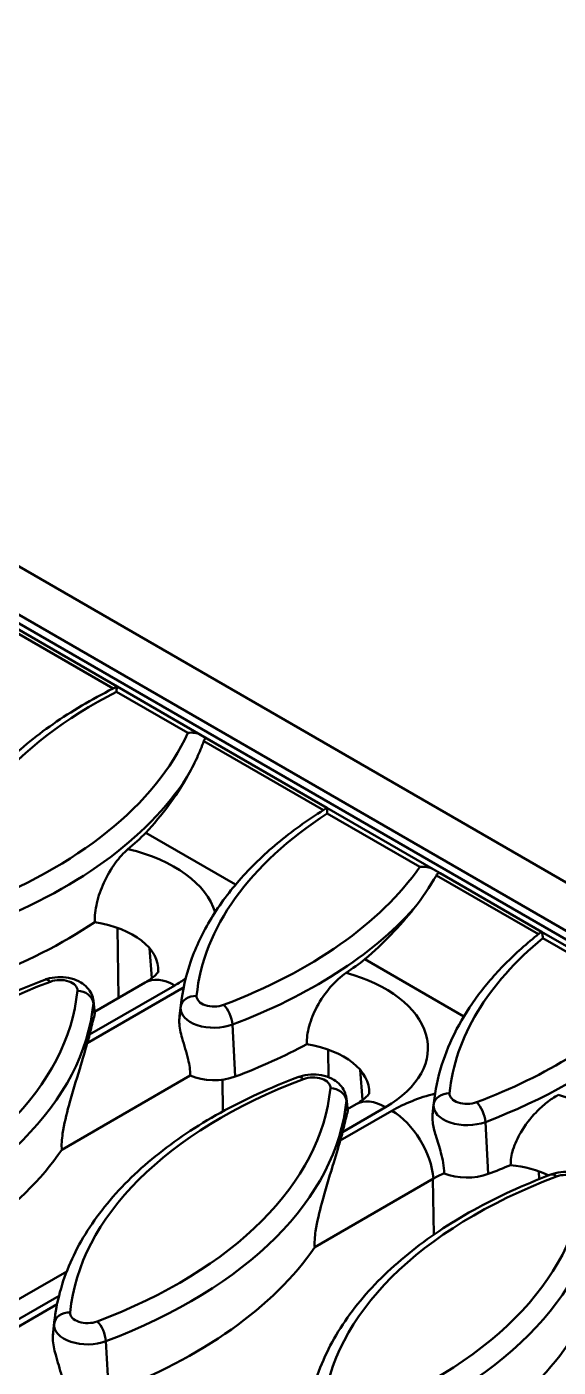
# Model space of a CAD drawing. Header units: millimetres. Extents: x 0 to 2774, y -40 to 1485.
# Drawn here: x 408.5 to 433.2, y 302 to 364.4 of the extents above; entities that cross this region are included whole.
import ezdxf

# ---------------------------------------------------------------- set-up
doc = ezdxf.new("R2010")
doc.units = ezdxf.units.MM
doc.header["$LTSCALE"] = 2.5
doc.layers.add('Sichtbar (ISO)', color=7, linetype='Continuous', lineweight=50)
doc.layers.add('Sichtbar schmal (ISO)', color=7, linetype='Continuous', lineweight=50)

msp = doc.modelspace()

# ---------------------------------------------------------------- linework, layer by layer
at = {"layer": 'Sichtbar (ISO)'}
for p, q in [((541.373, 262.318), (364.597, 364.38)), ((405.632, 337.738), (412.694, 333.661)), ((416.58, 331.417), (412.694, 333.661)), ((416.873, 331.248), (416.58, 331.417)), ((416.873, 331.248), (422.471, 328.016)), ((427.419, 325.159), (422.471, 328.016)), ((422.471, 328.016), (422.471, 328.016)), ((418.217, 324.441), (414.041, 326.852)), ((427.75, 324.968), (427.419, 325.159)), ((427.75, 324.968), (432.467, 322.245)), ((432.47, 322.243), (432.467, 322.245)), ((437.968, 319.069), (432.47, 322.243)), ((428.849, 318.303), (424.241, 320.963)), ((411.645, 318.522), (414.007, 319.886)), ((411.591, 319.026), (411.654, 318.439)), ((415.663, 318.81), (415.61, 318.324)), ((410.119, 312.097), (416.105, 315.553)), ((423.376, 314.49), (423.439, 313.903)), ((423.43, 313.986), (423.828, 314.216)), ((427.448, 314.274), (427.403, 313.856)), ((421.904, 307.561), (427.431, 310.752)), ((405.752, 303.78), (410.351, 306.435)), ((409.77, 304.067), (409.718, 303.581))]:
    msp.add_line(p, q, dxfattribs=at)
for centre, major_axis, ratio, start_param, end_param in [((392.547, 333.758), (-24.905, -1.753), 0.618802, 2.566876, 2.746118), ((392.663, 334.209), (-24.887, 0), 0.57735, 2.541414, 2.604055), ((404.333, 329.392), (-24.887, -1.752), 0.618802, 2.453279, 2.626595), ((392.663, 332.168), (-25.106, 0), 0.57735, 2.150508, 2.428839), ((410.618, 320.46), (4, 0), 0.57735, 6.248142, 7.590944), ((404.448, 329.673), (-24.887, 0), 0.57735, 2.434183, 2.490313), ((386.771, 319.467), (24.887, 0), 0.57735, 6.114898, 6.142932), ((404.448, 327.632), (-25.106, 0), 0.57735, 2.150508, 2.319233), ((420.438, 314.789), (4, 0), 0.57735, 6.248142, 7.576846), ((417.212, 316.378), (-1.806, 0), 0.57735, 0.911322, 2.150508), ((398.556, 314.931), (24.887, 0), 0.57735, 6.114898, 6.142932), ((386.771, 317.426), (25.106, 0), 0.57735, 5.2921, 5.906759), ((430.259, 309.119), (4, 0), 0.57735, 2.191218, 2.356194), ((428.997, 311.841), (-1.806, 0), 0.57735, 0.941694, 2.150508), ((416.233, 323.096), (-25.106, 0), 0.57735, 2.150508, 2.201032), ((430.259, 309.119), (4, 0), 0.57735, 0.882598, 1.377103), ((398.556, 312.89), (25.106, 0), 0.57735, 5.2921, 5.906759), ((410.341, 308.354), (25.106, 0), 0.57735, 5.2921, 5.906759)]:
    msp.add_ellipse(centre, major_axis=major_axis, ratio=ratio, start_param=start_param, end_param=end_param, dxfattribs=at)
for points, knots in [([(412.693, 333.661), (411.684, 333.163), (410.742, 332.617), (409.012, 331.439), (408.225, 330.808), (406.828, 329.471), (406.217, 328.766), (405.193, 327.296), (404.779, 326.531), (404.165, 324.962), (403.965, 324.157), (403.877, 323.346)], [3.0633195, 3.0633195, 3.0633195, 3.0633195, 3.2236731, 3.2236731, 3.3840267, 3.3840267, 3.5443803, 3.5443803, 3.7047339, 3.7047339, 3.8650875, 3.8650875, 3.8650875, 3.8650875]), ([(412.669, 333.422), (412.669, 333.422), (412.669, 333.423), (412.673, 333.5), (412.677, 333.562), (412.686, 333.642), (412.69, 333.663), (412.694, 333.661)], [-0.1532229, -0.1532229, -0.1532229, -0.1532229, -0.1526671, -0.1526671, -0.0728365, -0.0728365, 0, 0, 0, 0]), ([(416.58, 331.417), (416.501, 331.463), (416.41, 331.492), (416.21, 331.522), (416.102, 331.521), (415.993, 331.504), (415.992, 331.504), (415.991, 331.503)], [-0.1321271, -0.1321271, -0.1321271, -0.1321271, -0.0672617, -0.0672617, 0, 0, 0.0006277, 0.0006277, 0.0006277, 0.0006277]), ([(415.948, 329.439), (416.118, 329.734), (416.276, 330.039), (416.535, 330.605), (416.642, 330.864), (416.736, 331.126)], [0.1874058, 0.1874058, 0.1874058, 0.1874058, 0.475702, 0.475702, 0.7125474, 0.7125474, 0.7125474, 0.7125474]), ([(416.736, 331.126), (416.747, 331.157), (416.76, 331.183), (416.792, 331.229), (416.811, 331.245), (416.846, 331.257), (416.861, 331.255), (416.873, 331.248)], [-0.10637182, -0.10637182, -0.10637182, -0.10637182, -0.07668037, -0.07668037, -0.04008364, -0.04008364, -0.01125621, -0.01125621, -0.01125621, -0.01125621]), ([(422.471, 328.016), (421.686, 327.532), (420.957, 327.015), (419.624, 325.923), (419.019, 325.347), (417.946, 324.146), (417.479, 323.52), (416.692, 322.228), (416.373, 321.562), (415.896, 320.202), (415.738, 319.508), (415.663, 318.81)], [3.175008, 3.175008, 3.175008, 3.175008, 3.3130239, 3.3130239, 3.4510398, 3.4510398, 3.5890557, 3.5890557, 3.7270716, 3.7270716, 3.8650875, 3.8650875, 3.8650875, 3.8650875]), ([(422.488, 327.753), (422.488, 327.753), (422.488, 327.754), (422.484, 327.836), (422.48, 327.903), (422.475, 327.99), (422.472, 328.015), (422.471, 328.016)], [-0.1609137, -0.1609137, -0.1609137, -0.1609137, -0.1603329, -0.1603329, -0.0756212, -0.0756212, 0, 0, 0, 0]), ([(413.201, 326.094), (413.001, 325.925), (412.801, 325.705), (412.415, 325.175), (412.232, 324.863), (411.94, 324.224), (411.827, 323.904), (411.682, 323.274), (411.649, 322.972), (411.658, 322.69)], [-0.8307301, -0.8307301, -0.8307301, -0.8307301, -0.6186982, -0.6186982, -0.3967921, -0.3967921, -0.1947785, -0.1947785, 0, 0, 0, 0]), ([(427.419, 325.159), (427.337, 325.207), (427.241, 325.239), (427.031, 325.276), (426.916, 325.278), (426.8, 325.264), (426.799, 325.264), (426.798, 325.264)], [-0.1366304, -0.1366304, -0.1366304, -0.1366304, -0.0703255, -0.0703255, 0, 0, 0.000609, 0.000609, 0.000609, 0.000609]), ([(427.57, 324.871), (427.587, 324.9), (427.605, 324.924), (427.648, 324.963), (427.672, 324.975), (427.716, 324.981), (427.734, 324.977), (427.75, 324.968)], [-0.10169276, -0.10169276, -0.10169276, -0.10169276, -0.07256627, -0.07256627, -0.03925482, -0.03925482, -0.01095172, -0.01095172, -0.01095172, -0.01095172]), ([(432.467, 322.245), (431.888, 321.796), (431.352, 321.327), (430.373, 320.35), (429.93, 319.843), (429.144, 318.797), (428.802, 318.258), (428.224, 317.153), (427.989, 316.588), (427.632, 315.441), (427.511, 314.859), (427.448, 314.274)], [3.2864915, 3.2864915, 3.2864915, 3.2864915, 3.4022107, 3.4022107, 3.5179299, 3.5179299, 3.6336491, 3.6336491, 3.7493683, 3.7493683, 3.8650875, 3.8650875, 3.8650875, 3.8650875]), ([(432.535, 321.952), (432.535, 321.953), (432.535, 321.953), (432.522, 322.037), (432.51, 322.107), (432.487, 322.21), (432.478, 322.239), (432.47, 322.243)], [-0.1542132, -0.1542132, -0.1542132, -0.1542132, -0.1536092, -0.1536092, -0.078064, -0.078064, 0, 0, 0, 0]), ([(414.007, 319.886), (414.137, 319.961), (414.247, 320.035), (414.423, 320.172), (414.49, 320.234), (414.583, 320.333), (414.61, 320.37), (414.629, 320.401), (414.632, 320.406), (414.632, 320.406)], [0, 0, 0, 0, 0.1441607, 0.1441607, 0.2883214, 0.2883214, 0.4324821, 0.4324821, 0.5133261, 0.5133261, 0.5133261, 0.5133261]), ([(423.364, 320.335), (423.113, 320.166), (422.862, 319.937), (422.397, 319.395), (422.184, 319.086), (421.853, 318.465), (421.727, 318.159), (421.565, 317.562), (421.527, 317.279), (421.533, 317.011)], [-0.8394654, -0.8394654, -0.8394654, -0.8394654, -0.6084187, -0.6084187, -0.3820003, -0.3820003, -0.1850439, -0.1850439, 0, 0, 0, 0]), ([(409.323, 320.011), (408.042, 319.527), (406.836, 318.972), (404.613, 317.739), (403.597, 317.06), (401.788, 315.595), (400.995, 314.809), (399.666, 313.151), (399.129, 312.279), (398.339, 310.475), (398.086, 309.544), (397.985, 308.604)], [2.9359057, 2.9359057, 2.9359057, 2.9359057, 3.121742, 3.121742, 3.3075784, 3.3075784, 3.4934147, 3.4934147, 3.6792511, 3.6792511, 3.8650875, 3.8650875, 3.8650875, 3.8650875]), ([(411.591, 319.026), (411.578, 319.142), (411.546, 319.253), (411.448, 319.464), (411.381, 319.56), (411.213, 319.744), (411.108, 319.824), (410.859, 319.972), (410.712, 320.03), (410.395, 320.113), (410.225, 320.134), (409.885, 320.138), (409.716, 320.12), (409.474, 320.062), (409.398, 320.039), (409.323, 320.011)], [0.847302, 0.847302, 0.847302, 0.847302, 1.046181, 1.046181, 1.270532, 1.270532, 1.556044, 1.556044, 1.929065, 1.929065, 2.339587, 2.339587, 2.746954, 2.746954, 2.935906, 2.935906, 2.935906, 2.935906]), ([(411.648, 318.391), (411.645, 318.381), (411.642, 318.37), (411.59, 318.188), (411.527, 317.923), (411.443, 317.577), (411.428, 317.519), (411.414, 317.458)], [0.7095826, 0.7095826, 0.7095826, 0.7095826, 0.7301099, 0.7301099, 1.0546565, 1.0546565, 1.1167, 1.1167, 1.1167, 1.1167]), ([(415.598, 318.202), (415.601, 318.231), (415.604, 318.261), (415.608, 318.301), (415.609, 318.312), (415.61, 318.324)], [0.70958265, 0.70958265, 0.70958265, 0.70958265, 0.73010989, 0.73010989, 0.73801389, 0.73801389, 0.73801389, 0.73801389]), ([(416.105, 315.553), (416.102, 315.789), (416.066, 316.044), (415.931, 316.634), (415.817, 316.972), (415.694, 317.409), (415.66, 317.54), (415.61, 317.793), (415.595, 317.916), (415.59, 318.084), (415.592, 318.144), (415.598, 318.202)], [0.0433649, 0.0433649, 0.0433649, 0.0433649, 0.199966, 0.199966, 0.399932, 0.399932, 0.4756007, 0.4756007, 0.5512693, 0.5512693, 0.5929939, 0.5929939, 0.5929939, 0.5929939]), ([(411.306, 317.06), (411.208, 316.724), (411.087, 316.317), (410.791, 315.335), (410.61, 314.745), (410.342, 313.759), (410.221, 313.277), (410.139, 312.719), (410.123, 312.578), (410.109, 312.319), (410.11, 312.2), (410.119, 312.097)], [3.485316, 3.485316, 3.485316, 3.485316, 3.831228, 3.831228, 4.242869, 4.242869, 4.503948, 4.503948, 4.581698, 4.581698, 4.653464, 4.653464, 4.653464, 4.653464]), ([(421.109, 315.475), (419.828, 314.991), (418.621, 314.436), (416.398, 313.203), (415.382, 312.524), (413.573, 311.059), (412.78, 310.273), (411.451, 308.615), (410.914, 307.743), (410.124, 305.939), (409.871, 305.008), (409.77, 304.067)], [2.9359057, 2.9359057, 2.9359057, 2.9359057, 3.121742, 3.121742, 3.3075784, 3.3075784, 3.4934147, 3.4934147, 3.6792511, 3.6792511, 3.8650875, 3.8650875, 3.8650875, 3.8650875]), ([(423.376, 314.49), (423.363, 314.606), (423.331, 314.717), (423.233, 314.928), (423.166, 315.024), (422.998, 315.208), (422.893, 315.288), (422.645, 315.436), (422.497, 315.493), (422.18, 315.577), (422.01, 315.598), (421.671, 315.601), (421.501, 315.583), (421.259, 315.526), (421.183, 315.503), (421.109, 315.475)], [0.847302, 0.847302, 0.847302, 0.847302, 1.046181, 1.046181, 1.270532, 1.270532, 1.556044, 1.556044, 1.929065, 1.929065, 2.339587, 2.339587, 2.746954, 2.746954, 2.935906, 2.935906, 2.935906, 2.935906]), ([(423.828, 314.216), (423.958, 314.291), (424.068, 314.365), (424.244, 314.502), (424.311, 314.564), (424.404, 314.663), (424.431, 314.7), (424.45, 314.731), (424.453, 314.736), (424.453, 314.736)], [0, 0, 0, 0, 0.1441607, 0.1441607, 0.2883214, 0.2883214, 0.4324821, 0.4324821, 0.5133261, 0.5133261, 0.5133261, 0.5133261]), ([(433.244, 314.649), (433.067, 314.553), (432.889, 314.435), (432.542, 314.162), (432.372, 314.007), (431.946, 313.561), (431.7, 313.243), (431.349, 312.647), (431.221, 312.373), (431.063, 311.855), (431.025, 311.616), (431.029, 311.386)], [-0.8649859, -0.8649859, -0.8649859, -0.8649859, -0.7198885, -0.7198885, -0.5752164, -0.5752164, -0.3388745, -0.3388745, -0.1590134, -0.1590134, 0, 0, 0, 0]), ([(423.433, 313.855), (423.43, 313.845), (423.427, 313.834), (423.375, 313.652), (423.312, 313.387), (423.228, 313.041), (423.214, 312.983), (423.199, 312.922)], [0.7095826, 0.7095826, 0.7095826, 0.7095826, 0.7301099, 0.7301099, 1.0546565, 1.0546565, 1.1167, 1.1167, 1.1167, 1.1167]), ([(427.934, 310.998), (427.933, 311.329), (427.865, 311.651), (427.707, 312.225), (427.615, 312.492), (427.471, 312.979), (427.419, 313.188), (427.382, 313.506), (427.379, 313.622), (427.39, 313.732)], [-0.6965752, -0.6965752, -0.6965752, -0.6965752, -0.5305349, -0.5305349, -0.3789506, -0.3789506, -0.2483974, -0.2483974, -0.1672477, -0.1672477, -0.1672477, -0.1672477]), ([(423.092, 312.524), (422.993, 312.188), (422.872, 311.781), (422.576, 310.799), (422.395, 310.209), (422.128, 309.223), (422.006, 308.741), (421.924, 308.183), (421.908, 308.042), (421.894, 307.783), (421.895, 307.664), (421.904, 307.561)], [3.485316, 3.485316, 3.485316, 3.485316, 3.831228, 3.831228, 4.242869, 4.242869, 4.503948, 4.503948, 4.581698, 4.581698, 4.653464, 4.653464, 4.653464, 4.653464]), ([(432.894, 310.939), (431.613, 310.454), (430.406, 309.9), (428.184, 308.667), (427.167, 307.988), (425.358, 306.523), (424.565, 305.737), (423.236, 304.079), (422.699, 303.207), (421.909, 301.403), (421.656, 300.472), (421.555, 299.531)], [2.9359057, 2.9359057, 2.9359057, 2.9359057, 3.121742, 3.121742, 3.3075784, 3.3075784, 3.4934147, 3.4934147, 3.6792511, 3.6792511, 3.8650875, 3.8650875, 3.8650875, 3.8650875]), ([(435.161, 309.954), (435.149, 310.07), (435.116, 310.181), (435.019, 310.392), (434.951, 310.488), (434.783, 310.672), (434.678, 310.752), (434.43, 310.9), (434.282, 310.957), (433.965, 311.041), (433.795, 311.062), (433.456, 311.065), (433.286, 311.047), (433.044, 310.99), (432.968, 310.967), (432.894, 310.939)], [0.847302, 0.847302, 0.847302, 0.847302, 1.046181, 1.046181, 1.270532, 1.270532, 1.556044, 1.556044, 1.929065, 1.929065, 2.339587, 2.339587, 2.746954, 2.746954, 2.935906, 2.935906, 2.935906, 2.935906]), ([(410.212, 300.811), (410.21, 301.046), (410.174, 301.302), (410.038, 301.891), (409.924, 302.23), (409.801, 302.667), (409.767, 302.797), (409.718, 303.051), (409.702, 303.174), (409.698, 303.342), (409.699, 303.401), (409.705, 303.459)], [0.0433649, 0.0433649, 0.0433649, 0.0433649, 0.199966, 0.199966, 0.399932, 0.399932, 0.4756007, 0.4756007, 0.5512693, 0.5512693, 0.5929939, 0.5929939, 0.5929939, 0.5929939]), ([(409.705, 303.459), (409.708, 303.489), (409.711, 303.518), (409.715, 303.559), (409.717, 303.57), (409.718, 303.581)], [0.70958265, 0.70958265, 0.70958265, 0.70958265, 0.73010989, 0.73010989, 0.73801389, 0.73801389, 0.73801389, 0.73801389])]:
    msp.add_open_spline(points, degree=3, knots=knots, dxfattribs=at)
for points in [[(426.525, 323.332), (426.911, 323.819), (427.266, 324.337), (427.57, 324.871)], [(411.654, 318.439), (411.655, 318.426), (411.653, 318.41), (411.648, 318.391)], [(423.439, 313.903), (423.44, 313.89), (423.438, 313.874), (423.433, 313.855)], [(427.39, 313.732), (427.394, 313.774), (427.399, 313.815), (427.403, 313.856)]]:
    msp.add_open_spline(points, degree=3, dxfattribs=at)
at = {"layer": 'Sichtbar schmal (ISO)'}
for p, q in [((539.429, 261.195), (362.652, 363.258)), ((400.606, 340.937), (444.76, 315.444)), ((405.549, 337.585), (412.507, 333.568)), ((412.669, 333.422), (415.991, 331.503)), ((416.736, 331.126), (422.303, 327.912)), ((422.488, 327.753), (426.798, 325.264)), ((427.57, 324.871), (432.319, 322.129)), ((412.759, 319.165), (412.707, 322.429)), ((414.203, 321.483), (414.31, 320.084)), ((432.535, 321.952), (437.312, 319.194)), ((415.674, 319.582), (411.306, 317.06)), ((411.414, 317.458), (415.382, 319.75)), ((411.591, 318.92), (411.648, 318.391)), ((415.654, 318.727), (415.598, 318.202)), ((418.066, 317.923), (418.201, 315.505)), ((422.549, 315.467), (422.528, 316.759)), ((424.024, 315.813), (424.131, 314.414)), ((417.605, 315.36), (417.628, 313.885)), ((423.199, 312.922), (425.203, 314.08)), ((423.376, 314.384), (423.433, 313.855)), ((427.439, 314.191), (427.39, 313.732)), ((425.494, 313.912), (423.092, 312.524)), ((429.851, 313.387), (429.986, 310.969)), ((432.355, 310.729), (432.349, 311.088)), ((427.409, 310.74), (427.45, 308.142)), ((405.521, 302.716), (409.989, 305.296)), ((409.901, 304.909), (405.414, 302.318)), ((409.762, 303.985), (409.705, 303.459)), ((412.173, 303.181), (412.308, 300.763))]:
    msp.add_line(p, q, dxfattribs=at)
for centre, major_axis, ratio, start_param, end_param in [((428.69, 323.017), (-24.113, 0), 0.57735, 5.439087, 6.227073), ((392.663, 335.026), (24.113, 0), 0.57735, 5.2921, 6.027387), ((392.663, 334.467), (24.86, 0), 0.57735, 5.2921, 5.925283), ((440.475, 318.481), (-24.113, 0), 0.57735, 5.554351, 6.227073), ((410.618, 322.501), (6.739, 0), 0.57735, 0.168504, 1.177316), ((404.448, 330.49), (24.113, 0), 0.57735, 5.2921, 5.898406), ((404.448, 329.931), (24.86, 0), 0.57735, 5.2921, 5.805475), ((452.26, 313.945), (-24.113, 0), 0.57735, 5.670376, 6.227073), ((420.438, 316.831), (6.739, 0), 0.57735, 5.497787, 7.404905), ((422.797, 308.275), (-24.113, 0), 0.57735, 5.2921, 6.227073), ((409.589, 319.309), (-0.265, 0.702), 0.447262, 5.581488, 6.283185), ((410.034, 319.529), (0.813, 0), 0.57735, 6.227073, 8.433693), ((415.382, 317.504), (-1.375, 2.382), 0.57735, 5.497787, 6.283185), ((410.618, 322.501), (6.739, 0), 0.57735, 5.497787, 5.611421), ((420.438, 316.831), (-6.739, 0), 0.57735, 5.472964, 5.497787), ((415.674, 317.336), (1.375, -2.382), 0.57735, 2.307265, 2.356194), ((386.771, 320.284), (24.113, 0), 0.57735, 5.2921, 6.227073), ((386.771, 319.725), (24.86, 0), 0.57735, 5.2921, 6.227073), ((410.845, 318.89), (0.746, -0.073), 0.815212, 0.166414, 1.649944), ((410.034, 318.97), (1.56, 0), 0.57735, 6.227073, 6.345089), ((416.4, 318.649), (-0.746, 0.073), 0.815212, 4.791537, 6.275066), ((417.212, 319.235), (-0.813, 0), 0.57735, 6.227073, 8.433693), ((416.233, 325.954), (-24.113, 0), 0.57735, 2.150508, 2.634565), ((417.212, 318.676), (-1.56, 0), 0.57735, 6.227073, 8.433693), ((440.475, 317.922), (-24.86, 0), 0.57735, 6.221282, 6.227073), ((417.657, 318.23), (0.265, -0.702), 0.447262, 0.956366, 2.439895), ((416.233, 325.395), (24.86, 0), 0.57735, 5.2921, 5.690089), ((434.582, 303.739), (-24.113, 0), 0.57735, 5.2921, 6.227073), ((421.374, 314.773), (-0.265, 0.702), 0.447262, 5.581488, 6.283185), ((421.819, 314.993), (0.813, 0), 0.57735, 6.227073, 8.433693), ((398.556, 315.747), (24.113, 0), 0.57735, 5.2921, 6.227073), ((422.63, 314.354), (0.746, -0.073), 0.815212, 0.166414, 1.649944), ((430.259, 311.161), (-6.739, 0), 0.57735, 5.133352, 5.497787), ((428.185, 314.113), (-0.746, 0.073), 0.815212, 4.791537, 6.275066), ((428.997, 314.699), (-0.813, 0), 0.57735, 6.227073, 8.433693), ((430.259, 311.161), (6.739, 0), 0.57735, 5.497787, 7.395141), ((398.556, 315.188), (24.86, 0), 0.57735, 5.2921, 6.227073), ((421.819, 314.434), (1.56, 0), 0.57735, 6.227073, 6.345089), ((425.203, 311.834), (-1.375, 2.382), 0.57735, 5.497787, 6.283185), ((428.997, 314.14), (-1.56, 0), 0.57735, 6.227073, 8.433693), ((452.26, 313.386), (-24.86, 0), 0.57735, 6.221282, 6.227073), ((429.442, 313.694), (0.265, -0.702), 0.447262, 0.956366, 2.439895), ((425.494, 311.666), (1.375, -2.382), 0.57735, 0.876433, 2.356194), ((446.367, 299.202), (-24.113, 0), 0.57735, 5.2921, 6.227073), ((433.159, 310.237), (-0.265, 0.702), 0.447262, 5.581488, 6.283185), ((433.604, 310.457), (0.813, 0), 0.57735, 6.227073, 8.433693), ((410.341, 311.211), (24.113, 0), 0.57735, 5.2921, 6.227073), ((410.341, 310.652), (24.86, 0), 0.57735, 5.2921, 6.227073), ((411.319, 303.934), (-1.56, 0), 0.57735, 6.227073, 8.433693), ((410.508, 303.907), (-0.746, 0.073), 0.815212, 4.791537, 6.275066), ((434.582, 303.18), (-24.86, 0), 0.57735, 6.221282, 6.227073), ((411.319, 304.493), (-0.813, 0), 0.57735, 6.227073, 8.433693), ((411.764, 303.488), (0.265, -0.702), 0.447262, 0.956366, 2.439895)]:
    msp.add_ellipse(centre, major_axis=major_axis, ratio=ratio, start_param=start_param, end_param=end_param, dxfattribs=at)

doc.saveas('drawing.dxf')
